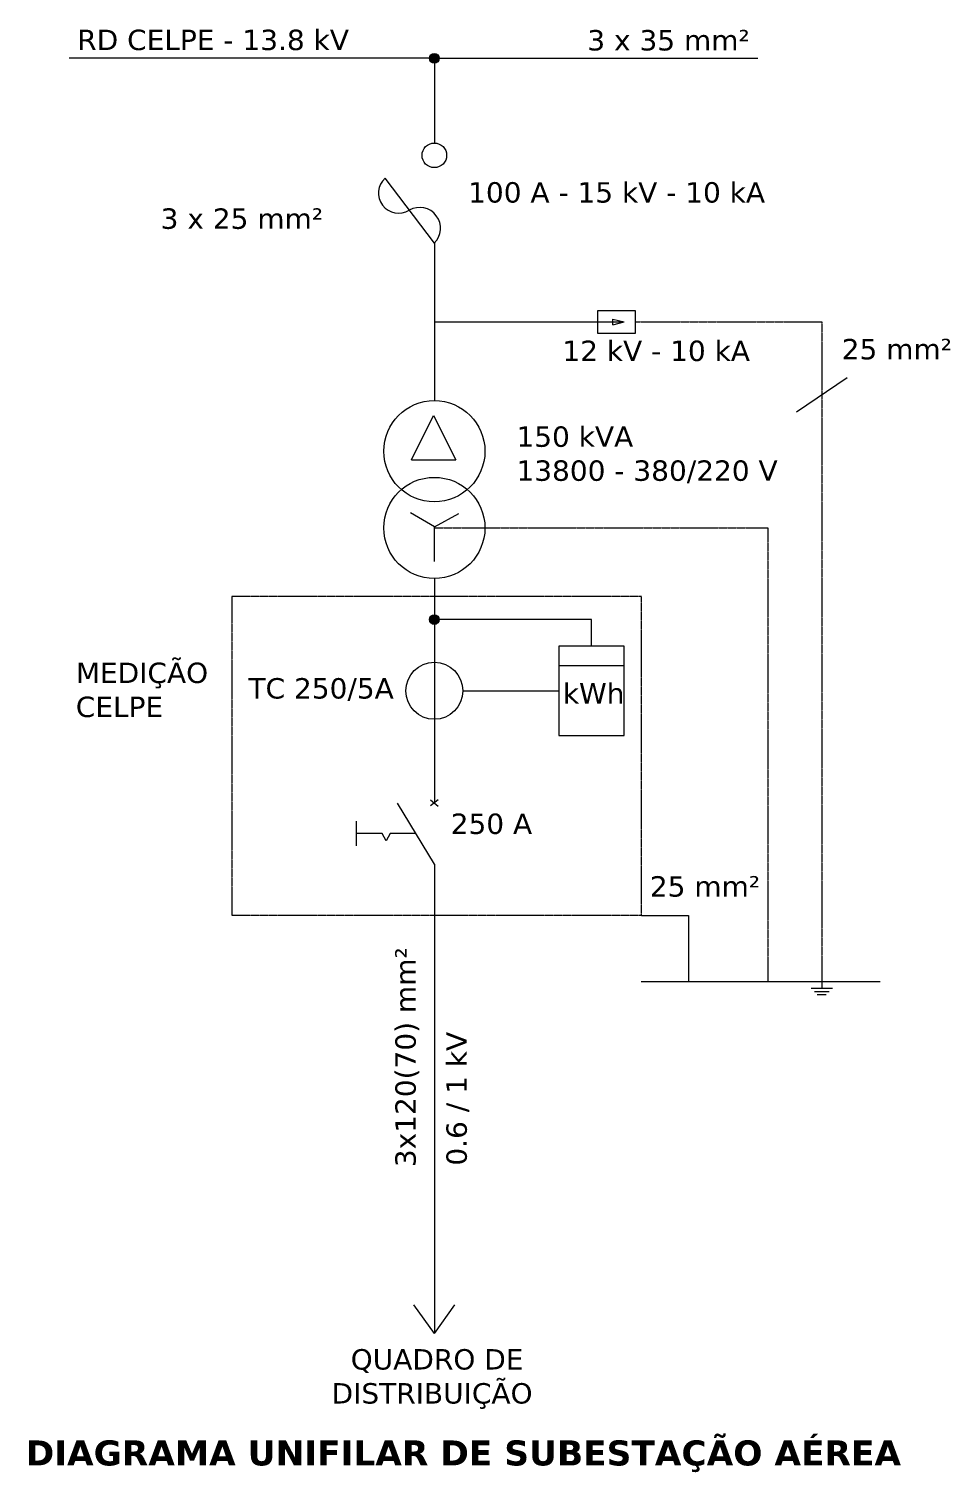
# Model space of a CAD drawing. Header units: millimetres. Extents: x -424 to 36887, y -1509 to 10831.
# Drawn here: x 10260 to 17981, y -1509 to 10588 of the extents above; entities that cross this region are included whole.
import ezdxf

# ---------------------------------------------------------------- set-up
doc = ezdxf.new("R2010")
doc.units = ezdxf.units.MM
doc.linetypes.add('ACAD_ISO04W100', pattern=[30, 24, -3, 0, -3])
doc.layers.add('ESTRUTURA', color=7, linetype='Continuous', lineweight=20)

msp = doc.modelspace()

# ---------------------------------------------------------------- hatches: boundary and pattern name
at = {"layer": 'ESTRUTURA'}
h = msp.add_hatch(color=256, dxfattribs=at)
h.dxf.hatch_style = 1
h.paths.add_polyline_path([(13698, 10341, 1), (13617, 10341, 1)])
h = msp.add_hatch(color=256, dxfattribs=at)
h.dxf.hatch_style = 1
h.paths.add_polyline_path([(13698, 5637, 1), (13617, 5637, 1)])

# ---------------------------------------------------------------- linework, layer by layer
for p, q in [((13617, 10341), (10598, 10341)), ((13658, 10311), (13658, 9631)), ((13698, 10341), (16368, 10341)), ((13658, 8791), (13245, 9337)), ((13658, 8791), (13658, 7472)), ((13658, 8132), (15248, 8132)), ((15153, 8108), (15153, 8156)), ((15153, 8156), (15248, 8132)), ((15153, 8108), (15248, 8132)), ((16692, 7379), (17118, 7666)), ((13466, 6975), (13652, 7346)), ((13652, 7346), (13837, 6975)), ((13466, 6975), (13837, 6975)), ((13658, 6415), (13457, 6531)), ((13658, 6415), (13863, 6525)), ((13658, 6124), (13658, 6415)), ((13658, 5981), (13658, 5678)), ((13658, 5596), (13658, 4100)), ((14974, 5637), (13698, 5637)), ((14974, 5415), (14974, 5637)), ((14701, 5252), (15248, 5252)), ((13897, 5040), (14701, 5040)), ((13690, 4125), (13625, 4075)), ((13627, 4127), (13689, 4073)), ((13658, 3587), (13349, 4099)), ((13006, 3740), (13006, 3946)), ((13221, 3843), (13006, 3843)), ((13255, 3783), (13221, 3843)), ((13288, 3843), (13255, 3783)), ((13503, 3843), (13288, 3843)), ((13658, 3587), (13658, -346)), ((15391, 2603), (17395, 2603)), ((16994, 2544), (16816, 2544)), ((16905, 2603), (16905, 2544)), ((16967, 2518), (16843, 2518)), ((16943, 2492), (16867, 2492)), ((13658, 1877), (13658, 1877)), ((13658, -346), (13487, -107)), ((13658, -346), (13829, -107))]:
    msp.add_line(p, q, dxfattribs=at)
at = {"layer": 'ESTRUTURA', "linetype": 'ACAD_ISO04W100', "ltscale": 0.5}
for p, q in [((15345, 8132), (16905, 8132)), ((16905, 8132), (16905, 2603)), ((13658, 6405), (16452, 6405)), ((16452, 6405), (16452, 2603)), ((15395, 5829), (11960, 5829)), ((11960, 5829), (11960, 3157)), ((15395, 3157), (15395, 5829)), ((15395, 3157), (11960, 3157))]:
    msp.add_line(p, q, dxfattribs=at)
at = {"layer": 'ESTRUTURA', "linetype": 'ACAD_ISO04W100', "ltscale": 0.3}
for p, q in [((15395, 3157), (15788, 3157)), ((15788, 3157), (15788, 2603))]:
    msp.add_line(p, q, dxfattribs=at)
at = {"layer": 'ESTRUTURA'}
for points in [[(15345, 8225), (15026, 8225), (15026, 8038), (15345, 8038)], [(14701, 4666), (15248, 4666), (15248, 5415), (14701, 5415)]]:
    msp.add_lwpolyline(points, close=True, dxfattribs=at)
for centre, radius in [((13658, 10341), 40.6), ((13658, 9528), 103), ((13658, 7048), 424), ((13658, 6405), 424), ((13658, 5637), 40.6), ((13658, 5040), 239)]:
    msp.add_circle(centre, radius, dxfattribs=at)
for centre, radius, start, end in [((13359, 9212), 169, 132.5272, 301.6696), ((13535, 8916), 175, 314.3773, 119.8195)]:
    msp.add_arc(centre, radius, start, end, dxfattribs=at)

# ---------------------------------------------------------------- texts
at = {"layer": 'ESTRUTURA', "attachment_point": 1}
for s, width, gutter_width, heights, insert, char_height in [('{\\fVerdana|b0|i0|c0|p34;RD CELPE - 13.8 kV}', 2494.3, 12.5, [78.9], (10665, 10581), 171), ('{\\fVerdana|b0|i0|c0|p34;3 x 35 mm²}', 1771.61, 12.5, [78.9], (14940, 10578), 171), ('\\A1;\\pt342;{\\fVerdana|b0|i0|c0|p34;100 A - 15 kV - 10 kA}', 2741.89, 12.5, [78.9], (13941, 9303), 171), ('{\\fVerdana|b0|i0|c0|p34;3 x 25 mm²}', 1527.62, 12.5, [78.9], (11364, 9083), 171), ('{\\fVerdana|b0|i0|c0|p34;25 mm²}', 1015.64, 12.5, [78.9], (17072, 7989), 171), ('{\\fVerdana|b0|i0|c0|p34;12 kV - 10 kA}', 1614.54, 12.5, [78.9], (14731, 7975), 171), ('\\A1;{\\fVerdana|b0|i0|c0|p34;150 kVA\\P13800 - 380/220 V}', 2289.68, 0, [684], (14346, 7256), 171), ('\\A1;{\\fVerdana|b0|i0|c0|p34;MEDIÇÃO\\PCELPE}', 1283.92, 12.5, [0], (10653, 5276), 171), ('\\A1;{\\fVerdana|b0|i0|c0|p34;TC 250/5A}', 1283.92, 12.5, [0], (12100, 5146), 171), ('{\\fVerdana|b0|i0|c0|p34;kWh}', 154.79, 12.5, [78.9], (14735, 5104), 171), ('{\\fVerdana|b0|i0|c0|p34;250 A}', 744.85, 12.5, [78.9], (13795, 4011), 171), ('{\\fVerdana|b0|i0|c0|p34;25 mm²}', 1009.19, 12.5, [78.9], (15464, 3486), 171), ('\\pi235.80174;{\\fVerdana|b0|i0|c0|p34;QUADRO DE \\P\\pi75.48206;DISTRIBUIÇÃO}', 1905.87, 12.5, [599], (12721, -478), 171), ('{\\fVerdana|b1|i0|c0|p34;DIAGRAMA UNIFILAR DE SUBESTAÇÃO AÉREA}', 12577.3, 12.5, [225], (10233, -1243), 210)]:
    msp.add_mtext_dynamic_manual_height_columns(s, width=width, gutter_width=gutter_width, heights=heights, dxfattribs=dict(at, insert=insert, char_height=char_height))
at = {"layer": 'ESTRUTURA', "char_height": 171, "attachment_point": 1, "rotation": 90}
for s, width, insert in [('\\A1;{\\fVerdana|b0|i0|c0|p34;3x120(70) mm²}', 1962.76, (13331, 1047)), ('\\A1;{\\fVerdana|b0|i0|c0|p34;0.6 / 1 kV}', 1245.66, (13759, 1060))]:
    msp.add_mtext_dynamic_manual_height_columns(s, width=width, gutter_width=12.5, heights=[78.9], dxfattribs=dict(at, insert=insert))

doc.saveas('drawing.dxf')
